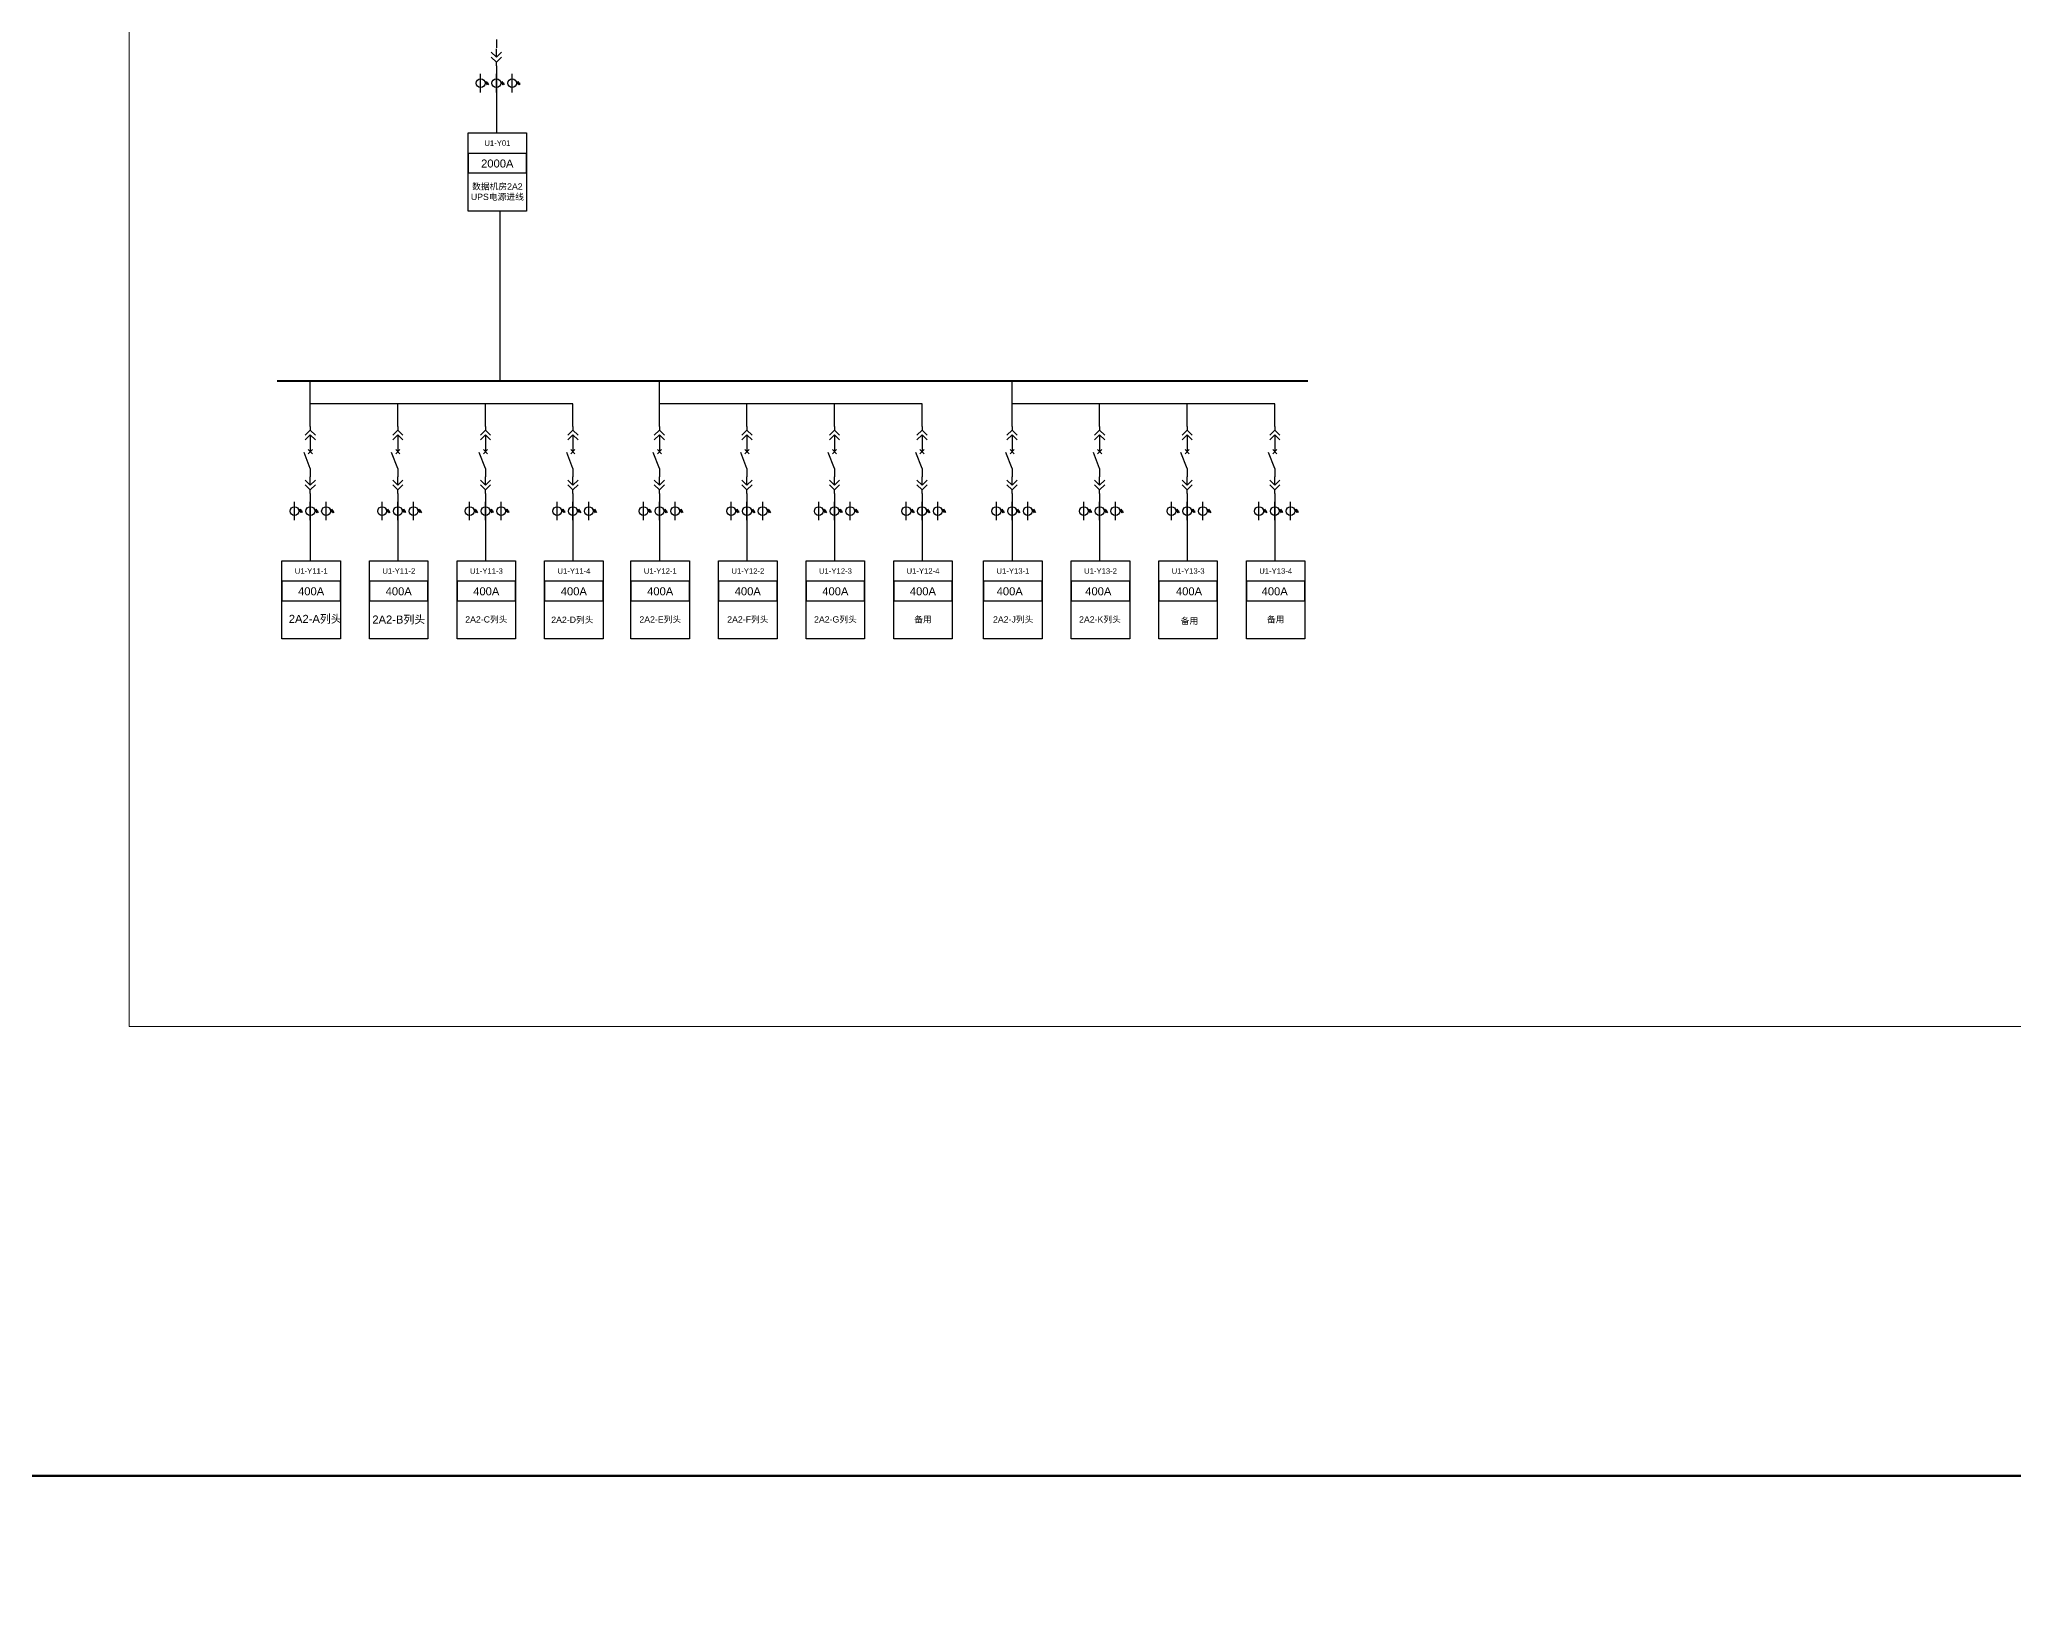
# Model space of a CAD drawing. Header units: millimetres. Extents: x -3460 to -460, y 6070 to 9130.
# Drawn here: x -2284.2 to -2108.3, y 7298.9 to 7437.9 of the extents above; entities that cross this region are included whole.
import ezdxf
from ezdxf.enums import TextEntityAlignment as Align

# ---------------------------------------------------------------- set-up
doc = ezdxf.new("R2010")
doc.units = ezdxf.units.MM
doc.header["$LTSCALE"] = 1000
doc.header["$MEASUREMENT"] = 0
doc.styles.get("Standard").update_dxf_attribs({"font": 'arial.ttf'})

# ---------------------------------------------------------------- blocks, each defined once
blk = doc.blocks.new('DYDQAA03')
at = {"color": 0}
for points in [[(0, 0), (0, -1.5)], [(-2.12, -3.62), (0, -1.5)], [(-2.12, -5.62), (0, -3.5)], [(2.12, -3.62), (0, -1.5)], [(2.12, -5.62), (0, -3.5)], [(0, -3.5), (0, -7)]]:
    blk.add_lwpolyline(points, dxfattribs=at)
blk = doc.blocks.new('DYDQAA09')
at = {"color": 0}
blk.add_lwpolyline([(0, 0), (0, -3.5)], dxfattribs=at)
blk.add_lwpolyline([(0, 0), (0, -3.5)], dxfattribs=at)
blk.add_lwpolyline([(0, 0), (0, -3.5)], dxfattribs=at)
blk.add_lwpolyline([(0, 0), (0, -3.5)], dxfattribs=at)
blk.add_lwpolyline([(0, 0), (0, -3.5)], dxfattribs=at)
blk.add_lwpolyline([(0, 0), (0, -3.5)], dxfattribs=at)
blk.add_lwpolyline([(0, 0), (0, -3.5)], dxfattribs=at)
blk.add_lwpolyline([(0, 0), (0, -3.5)], dxfattribs=at)
blk.add_lwpolyline([(0, 0), (0, -3.5)], dxfattribs=at)
blk = doc.blocks.new('DYDQ0201')
at = {"color": 0}
for points in [[(0.86, -0.86), (-0.86, 0.86)], [(-0.86, -0.86), (0.86, 0.86)], [(0, -7), (-2.61, -0.37)]]:
    blk.add_lwpolyline(points, dxfattribs=at)
blk = doc.blocks.new('DYDQAA04')
at = {"color": 0}
for points in [[(0, -3.5), (0, 0)], [(-2.12, -1.38), (0, -3.5)], [(-2.12, -3.38), (0, -5.5)], [(2.12, -1.38), (0, -3.5)], [(2.12, -3.38), (0, -5.5)], [(0, -7), (0, -5.5)]]:
    blk.add_lwpolyline(points, dxfattribs=at)
blk = doc.blocks.new('A$C03DD39B5')
for p, q in [((417, 475), (283, 392)), ((417, 422), (283, 339)), ((350, 333), (350, 467))]:
    blk.add_line(p, q)
blk.add_lwpolyline([(700, 167), (0, 167)])
blk.add_circle((350, 167), 167)

msp = doc.modelspace()

# ---------------------------------------------------------------- linework, layer by layer
for p, q in [((-2243.46, 7434.79, -691.64), (-2243.46, 7433.15, -691.64)), ((-2243.46, 7433.15, -691.64), (-2243.46, 7429.59, -691.64)), ((-2243.14, 7422.63, -723.13), (-2243.14, 7407.5, -4244.66)), ((-2260.03, 7403.44, -5627.94), (-2260.03, 7407.5, -4244.66)), ((-2228.94, 7403.44, -5627.94), (-2228.94, 7407.5, -4244.66)), ((-2197.53, 7403.44, -5627.94), (-2197.53, 7407.5, -4244.66)), ((-2252.23, 7405.47, -4244.66), (-2260.03, 7405.47, -4936.3)), ((-2252.23, 7403.44, -4244.66), (-2252.23, 7405.47, -4244.66)), ((-2244.43, 7405.47, -3553.02), (-2252.23, 7405.47, -4244.66)), ((-2244.43, 7403.44, -3553.02), (-2244.43, 7405.47, -3553.02)), ((-2236.64, 7405.47, -2861.37), (-2244.43, 7405.47, -3553.02)), ((-2236.64, 7403.44, -2861.37), (-2236.64, 7405.47, -2861.37)), ((-2221.14, 7405.47, -4244.66), (-2228.94, 7405.47, -4936.3)), ((-2221.14, 7403.44, -4244.66), (-2221.14, 7405.47, -4244.66)), ((-2213.35, 7405.47, -3553.02), (-2221.14, 7405.47, -4244.66)), ((-2213.35, 7403.44, -3553.02), (-2213.35, 7405.47, -3553.02)), ((-2205.55, 7405.47, -2861.37), (-2213.35, 7405.47, -3553.02)), ((-2205.55, 7403.44, -2861.37), (-2205.55, 7405.47, -2861.37)), ((-2189.73, 7405.47, -4244.66), (-2197.53, 7405.47, -4936.3)), ((-2189.73, 7403.44, -4244.66), (-2189.73, 7405.47, -4244.66)), ((-2181.93, 7405.47, -3553.02), (-2189.73, 7405.47, -4244.66)), ((-2181.93, 7403.44, -3553.02), (-2181.93, 7405.47, -3553.02)), ((-2174.13, 7405.47, -2861.37), (-2181.93, 7405.47, -3553.02)), ((-2174.13, 7403.44, -2861.37), (-2174.13, 7405.47, -2861.37)), ((-2260.03, 7396.69, -3426.72), (-2260.03, 7395.05, -3426.72)), ((-2252.23, 7396.69, -2043.43), (-2252.23, 7395.05, -2043.43)), ((-2244.43, 7396.69, -1351.79), (-2244.43, 7395.05, -1351.79)), ((-2236.64, 7396.69, -660.15), (-2236.64, 7395.05, -660.15)), ((-2228.94, 7396.69, -3426.72), (-2228.94, 7395.05, -3426.72)), ((-2221.14, 7396.69, -2043.43), (-2221.14, 7395.05, -2043.43)), ((-2213.35, 7396.69, -1351.79), (-2213.35, 7395.05, -1351.79)), ((-2205.55, 7396.69, -660.15), (-2205.55, 7395.05, -660.15)), ((-2197.53, 7396.69, -3426.72), (-2197.53, 7395.05, -3426.72)), ((-2189.73, 7396.69, -2043.43), (-2189.73, 7395.05, -2043.43)), ((-2181.93, 7396.69, -1351.79), (-2181.93, 7395.05, -1351.79)), ((-2174.13, 7396.69, -660.15), (-2174.13, 7395.05, -660.15)), ((-2260.03, 7395.05, -3426.72), (-2260.03, 7391.48, -3426.72)), ((-2252.23, 7395.05, -2043.43), (-2252.23, 7391.48, -2043.43)), ((-2244.43, 7395.05, -1351.79), (-2244.43, 7391.48, -1351.79)), ((-2236.64, 7395.05, -660.15), (-2236.64, 7391.48, -660.15)), ((-2228.94, 7395.05, -3426.72), (-2228.94, 7391.48, -3426.72)), ((-2221.14, 7395.05, -2043.43), (-2221.14, 7391.48, -2043.43)), ((-2213.35, 7395.05, -1351.79), (-2213.35, 7391.48, -1351.79)), ((-2205.55, 7395.05, -660.15), (-2205.55, 7391.48, -660.15)), ((-2197.53, 7395.05, -3426.72), (-2197.53, 7391.48, -3426.72)), ((-2189.73, 7395.05, -2043.43), (-2189.73, 7391.48, -2043.43)), ((-2181.93, 7395.05, -1351.79), (-2181.93, 7391.48, -1351.79)), ((-2174.13, 7395.05, -660.15), (-2174.13, 7391.48, -660.15))]:
    msp.add_line(p, q)
at = {"color": 1, "lineweight": 40}
msp.add_line((-2262.99, 7407.5, -4244.66), (-2171.18, 7407.5, -4244.66), dxfattribs=at)
at = {"lineweight": 80, "ltscale": 0.001071}
for points in [[(-3460, 7790), (-460, 7790), (-460, 7310), (-3460, 7310)], [(-3460, 7310), (-460, 7310), (-460, 6920), (-3460, 6920)]]:
    msp.add_lwpolyline(points, close=True, dxfattribs=at)
at = {"color": 1, "lineweight": 13, "ltscale": 0.001071}
msp.add_lwpolyline([(-2276.16, 7668.39), (-1872, 7668.39), (-1872, 7350), (-2276.16, 7350)], close=True, dxfattribs=at)
for points, elevation in [([(-2245.98, 7429.59), (-2240.77, 7429.59), (-2240.77, 7422.63), (-2245.98, 7422.63)], -723.13), ([(-2245.98, 7426.03), (-2240.77, 7426.03), (-2240.77, 7427.77), (-2245.98, 7427.77)], -723.13), ([(-2262.56, 7391.48), (-2257.35, 7391.48), (-2257.35, 7384.53), (-2262.56, 7384.53)], -3458.2), ([(-2254.76, 7391.48), (-2249.55, 7391.48), (-2249.55, 7384.53), (-2254.76, 7384.53)], -2074.92), ([(-2246.96, 7391.48), (-2241.75, 7391.48), (-2241.75, 7384.53), (-2246.96, 7384.53)], -1383.28), ([(-2239.16, 7391.48), (-2233.95, 7391.48), (-2233.95, 7384.53), (-2239.16, 7384.53)], -691.64), ([(-2231.47, 7391.48), (-2226.26, 7391.48), (-2226.26, 7384.53), (-2231.47, 7384.53)], -3458.2), ([(-2223.67, 7391.48), (-2218.46, 7391.48), (-2218.46, 7384.53), (-2223.67, 7384.53)], -2074.92), ([(-2215.87, 7391.48), (-2210.66, 7391.48), (-2210.66, 7384.53), (-2215.87, 7384.53)], -1383.28), ([(-2208.07, 7391.48), (-2202.86, 7391.48), (-2202.86, 7384.53), (-2208.07, 7384.53)], -691.64), ([(-2200.06, 7391.48), (-2194.85, 7391.48), (-2194.85, 7384.53), (-2200.06, 7384.53)], -3458.2), ([(-2192.26, 7391.48), (-2187.05, 7391.48), (-2187.05, 7384.53), (-2192.26, 7384.53)], -2074.92), ([(-2184.46, 7391.48), (-2179.25, 7391.48), (-2179.25, 7384.53), (-2184.46, 7384.53)], -1383.28), ([(-2176.66, 7391.48), (-2171.45, 7391.48), (-2171.45, 7384.53), (-2176.66, 7384.53)], -691.64), ([(-2262.56, 7387.93), (-2257.35, 7387.93), (-2257.35, 7389.66), (-2262.56, 7389.66)], -3458.2), ([(-2254.76, 7387.93), (-2249.55, 7387.93), (-2249.55, 7389.66), (-2254.76, 7389.66)], -2074.92), ([(-2246.96, 7387.93), (-2241.75, 7387.93), (-2241.75, 7389.66), (-2246.96, 7389.66)], -1383.28), ([(-2239.16, 7387.93), (-2233.95, 7387.93), (-2233.95, 7389.66), (-2239.16, 7389.66)], -691.64), ([(-2231.47, 7387.93), (-2226.26, 7387.93), (-2226.26, 7389.66), (-2231.47, 7389.66)], -3458.2), ([(-2223.67, 7387.93), (-2218.46, 7387.93), (-2218.46, 7389.66), (-2223.67, 7389.66)], -2074.92), ([(-2215.87, 7387.93), (-2210.66, 7387.93), (-2210.66, 7389.66), (-2215.87, 7389.66)], -1383.28), ([(-2208.07, 7387.93), (-2202.86, 7387.93), (-2202.86, 7389.66), (-2208.07, 7389.66)], -691.64), ([(-2200.06, 7387.93), (-2194.85, 7387.93), (-2194.85, 7389.66), (-2200.06, 7389.66)], -3458.2), ([(-2192.26, 7387.93), (-2187.05, 7387.93), (-2187.05, 7389.66), (-2192.26, 7389.66)], -2074.92), ([(-2184.46, 7387.93), (-2179.25, 7387.93), (-2179.25, 7389.66), (-2184.46, 7389.66)], -1383.28), ([(-2176.66, 7387.93), (-2171.45, 7387.93), (-2171.45, 7389.66), (-2176.66, 7389.66)], -691.64)]:
    msp.add_lwpolyline(points, close=True, dxfattribs=dict(elevation=elevation))

# ---------------------------------------------------------------- block references
at = {"xscale": 0.2128962921302706, "yscale": 0.2128962921302706, "zscale": 0.2128962921302706}
for name, p in [('DYDQAA09', (-2243.44, 7437.91)), ('DYDQAA04', (-2243.46, 7437.07, -2892.86)), ('DYDQAA09', (-2243.46, 7435.58, -2892.86)), ('DYDQAA03', (-2260.03, 7403.44, -5627.94)), ('DYDQAA09', (-2260.03, 7401.94, -5627.94)), ('DYDQAA03', (-2252.23, 7403.44, -4244.66)), ('DYDQAA09', (-2252.23, 7401.94, -4244.66)), ('DYDQAA03', (-2244.43, 7403.44, -3553.02)), ('DYDQAA09', (-2244.43, 7401.94, -3553.02)), ('DYDQAA03', (-2236.64, 7403.44, -2861.37)), ('DYDQAA09', (-2236.64, 7401.94, -2861.37)), ('DYDQAA03', (-2228.94, 7403.44, -5627.94)), ('DYDQAA09', (-2228.94, 7401.94, -5627.94)), ('DYDQAA03', (-2221.14, 7403.44, -4244.66)), ('DYDQAA09', (-2221.14, 7401.94, -4244.66)), ('DYDQAA03', (-2213.35, 7403.44, -3553.02)), ('DYDQAA09', (-2213.35, 7401.94, -3553.02)), ('DYDQAA03', (-2205.55, 7403.44, -2861.37)), ('DYDQAA09', (-2205.55, 7401.94, -2861.37)), ('DYDQAA03', (-2197.53, 7403.44, -5627.94)), ('DYDQAA09', (-2197.53, 7401.94, -5627.94)), ('DYDQAA03', (-2189.73, 7403.44, -4244.66)), ('DYDQAA09', (-2189.73, 7401.94, -4244.66)), ('DYDQAA03', (-2181.93, 7403.44, -3553.02)), ('DYDQAA09', (-2181.93, 7401.94, -3553.02)), ('DYDQAA03', (-2174.13, 7403.44, -2861.37)), ('DYDQAA09', (-2174.13, 7401.94, -2861.37)), ('DYDQ0201', (-2260.03, 7401.2, -5627.94)), ('DYDQ0201', (-2252.23, 7401.2, -4244.66)), ('DYDQ0201', (-2244.43, 7401.2, -3553.02)), ('DYDQ0201', (-2236.64, 7401.2, -2861.37)), ('DYDQ0201', (-2228.94, 7401.2, -5627.94)), ('DYDQ0201', (-2221.14, 7401.2, -4244.66)), ('DYDQ0201', (-2213.35, 7401.2, -3553.02)), ('DYDQ0201', (-2205.55, 7401.2, -2861.37)), ('DYDQ0201', (-2197.53, 7401.2, -5627.94)), ('DYDQ0201', (-2189.73, 7401.2, -4244.66)), ('DYDQ0201', (-2181.93, 7401.2, -3553.02)), ('DYDQ0201', (-2174.13, 7401.2, -2861.37)), ('DYDQAA04', (-2260.03, 7398.96, -5627.94)), ('DYDQAA09', (-2260.03, 7399.71, -5627.94)), ('DYDQAA04', (-2252.23, 7398.96, -4244.66)), ('DYDQAA09', (-2252.23, 7399.71, -4244.66)), ('DYDQAA04', (-2244.43, 7398.96, -3553.02)), ('DYDQAA09', (-2244.43, 7399.71, -3553.02)), ('DYDQAA04', (-2236.64, 7398.96, -2861.37)), ('DYDQAA09', (-2236.64, 7399.71, -2861.37)), ('DYDQAA04', (-2228.94, 7398.96, -5627.94)), ('DYDQAA09', (-2228.94, 7399.71, -5627.94)), ('DYDQAA04', (-2221.14, 7398.96, -4244.66)), ('DYDQAA09', (-2221.14, 7399.71, -4244.66)), ('DYDQAA04', (-2213.35, 7398.96, -3553.02)), ('DYDQAA09', (-2213.35, 7399.71, -3553.02)), ('DYDQAA04', (-2205.55, 7398.96, -2861.37)), ('DYDQAA09', (-2205.55, 7399.71, -2861.37)), ('DYDQAA04', (-2197.53, 7398.96, -5627.94)), ('DYDQAA09', (-2197.53, 7399.71, -5627.94)), ('DYDQAA04', (-2189.73, 7398.96, -4244.66)), ('DYDQAA09', (-2189.73, 7399.71, -4244.66)), ('DYDQAA04', (-2181.93, 7398.96, -3553.02)), ('DYDQAA09', (-2181.93, 7399.71, -3553.02)), ('DYDQAA04', (-2174.13, 7398.96, -2861.37)), ('DYDQAA09', (-2174.13, 7399.71, -2861.37)), ('DYDQAA09', (-2260.03, 7397.47, -5627.94)), ('DYDQAA09', (-2252.23, 7397.47, -4244.66)), ('DYDQAA09', (-2244.43, 7397.47, -3553.02)), ('DYDQAA09', (-2236.64, 7397.47, -2861.37)), ('DYDQAA09', (-2228.94, 7397.47, -5627.94)), ('DYDQAA09', (-2221.14, 7397.47, -4244.66)), ('DYDQAA09', (-2213.35, 7397.47, -3553.02)), ('DYDQAA09', (-2205.55, 7397.47, -2861.37)), ('DYDQAA09', (-2197.53, 7397.47, -5627.94)), ('DYDQAA09', (-2189.73, 7397.47, -4244.66)), ('DYDQAA09', (-2181.93, 7397.47, -3553.02)), ('DYDQAA09', (-2174.13, 7397.47, -2861.37))]:
    msp.add_blockref(name, p, dxfattribs=at)
at = {"linetype": 'Continuous', "xscale": 0.00233888397733859, "yscale": 0.00233888397733859, "zscale": 0.00233888397733859, "rotation": 270}
for p in [(-2245.25, 7434.84, -691.64), (-2243.85, 7434.84, -691.64), (-2242.44, 7434.84, -691.64), (-2261.83, 7396.73, -3426.72), (-2260.42, 7396.73, -3426.72), (-2259.02, 7396.73, -3426.72), (-2254.03, 7396.73, -2043.43), (-2252.62, 7396.73, -2043.43), (-2251.22, 7396.73, -2043.43), (-2246.23, 7396.73, -1351.79), (-2244.82, 7396.73, -1351.79), (-2243.42, 7396.73, -1351.79), (-2238.43, 7396.73, -660.15), (-2237.03, 7396.73, -660.15), (-2235.62, 7396.73, -660.15), (-2230.74, 7396.73, -3426.72), (-2229.33, 7396.73, -3426.72), (-2227.93, 7396.73, -3426.72), (-2222.94, 7396.73, -2043.43), (-2221.53, 7396.73, -2043.43), (-2220.13, 7396.73, -2043.43), (-2215.14, 7396.73, -1351.79), (-2213.73, 7396.73, -1351.79), (-2212.33, 7396.73, -1351.79), (-2207.34, 7396.73, -660.15), (-2205.94, 7396.73, -660.15), (-2204.53, 7396.73, -660.15), (-2199.32, 7396.73, -3426.72), (-2197.92, 7396.73, -3426.72), (-2196.52, 7396.73, -3426.72), (-2191.53, 7396.73, -2043.43), (-2190.12, 7396.73, -2043.43), (-2188.72, 7396.73, -2043.43), (-2183.73, 7396.73, -1351.79), (-2182.32, 7396.73, -1351.79), (-2180.92, 7396.73, -1351.79), (-2175.93, 7396.73, -660.15), (-2174.52, 7396.73, -660.15), (-2173.12, 7396.73, -660.15)]:
    msp.add_blockref('A$C03DD39B5', p, dxfattribs=at)

# ---------------------------------------------------------------- texts
at = {"lineweight": 0}
for s, p in [('2000A', (-2243.38, 7426.51, -2106.41)), ('400A', (-2259.96, 7388.41, -4841.49)), ('400A', (-2252.16, 7388.41, -3458.2)), ('400A', (-2244.36, 7388.41, -2766.56)), ('400A', (-2236.56, 7388.41, -2074.92)), ('400A', (-2228.87, 7388.41, -4841.49)), ('400A', (-2221.07, 7388.41, -3458.2)), ('400A', (-2213.27, 7388.41, -2766.56)), ('400A', (-2205.47, 7388.41, -2074.92)), ('400A', (-2197.74, 7388.41, -2074.92)), ('400A', (-2189.85, 7388.41, -2074.92)), ('400A', (-2181.77, 7388.41, -2074.92)), ('400A', (-2174.14, 7388.41, -2074.92))]:
    msp.add_text(s, height=0.713, dxfattribs=at).set_placement(p, align=Align.CENTER)
at = {"width": 5.2091, "attachment_point": 5}
for s, insert, char_height in [('U1-Y01', (-2243.37, 7428.68, -723.13), 0.49), ('{\\fSimSun|b0|i0|c134|p2;\\H0.78125x;数据机房\\fArial|b0|i0|c0|p34;2A2 \\PUPS\\fSimSun|b0|i0|c134|p2;电源进线}', (-2243.37, 7424.33, -723.13), 0.7128), ('U1-Y11-1', (-2259.95, 7390.57, -3458.2), 0.49), ('U1-Y11-2', (-2252.15, 7390.57, -2074.92), 0.49), ('U1-Y11-3', (-2244.35, 7390.57, -1383.28), 0.49), ('U1-Y11-4', (-2236.55, 7390.57, -691.64), 0.49), ('U1-Y12-1', (-2228.86, 7390.57, -3458.2), 0.49), ('U1-Y12-2', (-2221.06, 7390.57, -2074.92), 0.49), ('U1-Y12-3', (-2213.26, 7390.57, -1383.28), 0.49), ('U1-Y12-4', (-2205.46, 7390.57, -691.64), 0.49), ('U1-Y13-1', (-2197.45, 7390.57, -3458.2), 0.49), ('U1-Y13-2', (-2189.65, 7390.57, -2074.92), 0.49), ('U1-Y13-3', (-2181.85, 7390.57, -1383.28), 0.49), ('U1-Y13-4', (-2174.05, 7390.57, -691.64), 0.49), ('{\\H0.78125x;2A2-C\\fSimSun|b0|i0|c134|p2;列头}', (-2244.35, 7386.23, -1383.28), 0.7128), ('{\\H0.78125x;2A2-D\\fSimSun|b0|i0|c134|p2;列头}', (-2236.69, 7386.2, -3458.2), 0.7128), ('{\\H0.78125x;2A2-E\\fSimSun|b0|i0|c134|p2;列头}', (-2228.86, 7386.23, -3458.2), 0.7128), ('{\\H0.78125x;2A2-F\\fSimSun|b0|i0|c134|p2;列头}', (-2221.06, 7386.23, -2074.92), 0.7128), ('{\\H0.78125x;2A2-G\\fSimSun|b0|i0|c134|p2;列头}', (-2213.26, 7386.23, -1383.28), 0.7128), ('{\\H0.78125x;备用\\P}', (-2205.46, 7386.23, -691.64), 0.7128), ('{\\H0.78125x;2A2-J\\fSimSun|b0|i0|c134|p2;列头}', (-2197.43, 7386.23, -1383.28), 0.7128), ('{\\H0.78125x;2A2-K\\fSimSun|b0|i0|c134|p2;列头}', (-2189.7, 7386.23, -1383.28), 0.7128), ('{\\H0.78125x;备用\\P}', (-2181.73, 7386.09, -691.64), 0.7128), ('{\\H0.78125x;备用\\P}', (-2174.05, 7386.23, -691.64), 0.7128)]:
    msp.add_mtext(s, dxfattribs=dict(at, insert=insert, char_height=char_height))
at = {"color": 7, "char_height": 0.7128, "width": 5.2091, "attachment_point": 5}
for s, insert in [('2A2-A{\\fSimSun|b0|i0|c134|p2;列头}', (-2259.59, 7386.27, -3458.2)), ('2A2-B{\\fSimSun|b0|i0|c134|p2;列头}', (-2252.15, 7386.21, -2074.92))]:
    msp.add_mtext(s, dxfattribs=dict(at, insert=insert))

doc.saveas('drawing.dxf')
